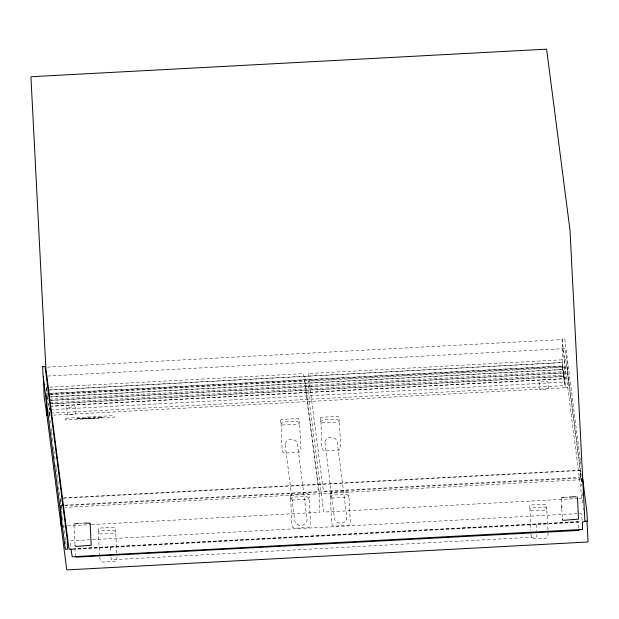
<?xml version="1.0" encoding="UTF-8"?>
<svg xmlns="http://www.w3.org/2000/svg" width="619" height="619" viewBox="0 0 619 619"><rect width="100%" height="100%" fill="white"/><g stroke="black" fill="none" stroke-linecap="round" stroke-linejoin="round"><path stroke-width="0.46" stroke-dasharray="3.1 2.32" d="M82.59 418.343L83.294 418.227M49.505 415.349L49.257 407.441M110.677 547.335L110.654 552.519M61.072 498.365L60.662 498.821L60.894 503.409M94.56 417.624L93.941 417.763L94.715 417.81M83.449 418.498L81.646 418.815A7.985 1.393 -2.9 0 0 81.956 418.715A8.689 1.517 -2.9 0 1 82.141 418.645A2.236 0.395 -2.9 0 1 82.667 418.514L82.056 418.367L84.145 418.104L84.223 418.738L83.627 418.204M47.415 367.152L562.006 339.591L564.675 358.177L565.41 378.696L51.787 406.219M47.501 376.027L562.137 348.768L562.926 369.574L50.804 396.934M49.744 387.2L303.534 373.659L317.841 483.841L318.212 491.192L317.802 491.641L61.126 505.336M47.988 390.024L562.176 362.525M49.922 390.001L562.176 362.587M48.437 393.491L562.47 365.953L563.182 370.301L563.112 375.215L50.038 402.698M50.363 393.467L562.625 366.046M49.837 394.288L564.149 366.734L564.52 367.392L565.255 387.765L53.838 415.156M50.332 394.674L304.432 381.056L305.02 381.583L319.118 491.618L319.891 512.277L91.504 524.587M48.878 396.957L562.911 369.419L563.623 373.768L563.553 378.673L49.52 406.211M49.597 399.232L562.663 371.748L562.184 362.533M49.319 400.423L563.36 372.886L564.071 377.226L564.002 382.14L50.928 409.623M51.253 400.4L563.507 372.978M49.768 403.89L563.801 376.352L564.513 380.693L564.443 385.606L50.41 413.144M51.694 403.867L563.955 376.445M83.666 418.49L82.629 418.398M86.482 418.336L84.989 418.413M95.071 417.871L93.662 418.073L95.102 418.073L95.04 417.601M63.811 497.8L579.802 470.161L580.026 471.013L580.351 479.771L65.328 507.363M63.006 498.264L579.833 470.579L580.289 470.982L581.868 483.261M60.701 505.885L63.602 505.731M64.562 505.684L580.955 478.023M79.247 523.334L82.915 523.14M564.721 497.328L568.389 497.134M63.595 526.08L66.481 525.926M67.448 525.879L90.544 524.641M578.069 498.519L323.691 512.075L309.283 401.576L308.316 381.126L567.019 367.067L581.048 474.696M579.036 498.473L582.394 498.016L582.208 492.933M72.725 548.774L580.877 521.546M72.361 549.401L580.637 522.173M88.556 417.949L90.947 418.374L87.658 418.552L89.964 418.343L87.573 417.918L90.722 417.748M47.648 397.174L47.261 396.454M49.977 415.364L49.257 408.029M61.467 507.572L60.801 498.086M536.155 524.541L536.789 530.622M48.739 406.335L46.023 383.935M580.305 460.296L564.745 338.81L562.555 338.616L562.725 348.126L582.58 503.092M580.429 461.256L581.04 466.037M581.543 478.541L581.906 481.389M583.191 507.874L583.438 509.785M562.191 349.201L562.431 348.443L565.248 348.605L567.631 367.229L568.366 387.595L565.549 387.44L563.166 368.816M582.231 520.355L581.063 513.461L70.759 540.797L70.814 547.977M578.912 528.162L577.898 521.863L74.876 548.813L75.456 555.429M530.885 534.197L531.613 537.818L532.665 538.754L545.672 538.422L547.97 536.944L548.024 530.831M92.641 418.034L91.357 418.189M86.451 418.057L86.505 418.529L84.927 418.699L87.039 418.583L86.962 417.949L84.904 418.142M99.667 557.301L100.402 560.922L102.839 562.145L115.807 561.085L116.759 560.048L116.96 556.783M46.943 396.106L47.555 400.88M47.671 401.839L48.282 406.613M48.777 410.436L49.141 413.299M49.265 414.25L49.876 419.024M50 419.984L50.611 424.758M51.098 428.58L51.47 431.443M51.586 432.395L52.197 437.169M52.321 438.128L52.932 442.902M53.42 446.717L53.791 449.587M53.915 450.539L54.526 455.313M54.65 456.273L55.261 461.047M55.749 464.861L56.112 467.732M56.236 468.684L56.847 473.458M56.971 474.417L57.706 480.143M57.83 481.102L58.441 485.876M58.565 486.828L59.904 497.336M60.399 501.15L60.763 504.021M61.157 507.108L61.521 509.94M61.645 510.892L62.372 516.556M62.488 517.499L62.976 521.283M63.455 525.059L64.546 533.563M65.034 537.338L65.397 540.17M65.513 541.122L66.125 545.842M110.902 556.999L111.343 559.769L536.828 536.975L536.952 533.973M581.465 478.526L581.86 486.209M561.309 499.185L561.603 504.795M561.789 508.532L562.315 518.815M547.977 529.879L546.755 509.538L546.322 508.207L543.884 506.984L532.263 507.611L529.965 509.089L530.684 530.398M116.767 552.984L115.838 534.932L115.111 531.311L112.673 530.088L101.052 530.707L98.754 532.185L98.452 533.547L99.527 554.454M74.001 525.291L74.961 543.985M46.874 388.817L47.114 393.591M46.44 387.811L46.773 394.233M285.166 444.481L294.605 519.805C294.729 527.721 307.728 527.009 307.032 519.14L297.538 445.015C297.46 437.826 285.901 437.362 285.166 444.481M324.944 442.353L334.384 517.67C334.508 525.585 347.507 524.873 346.81 517.004L337.316 442.887C337.239 435.699 325.679 435.234 324.944 442.353M99.071 417.693L99.543 417.276L99.543 417.755L98.297 417.987A2.422 0.426 -2.9 0 1 97.609 418.018L96.409 417.446L99.048 417.755M93.113 418.065L95.636 418.127L95.55 417.492L93.113 418.065M66.767 407.426L67.339 414.962L75.386 414.583C76.269 413.136 76.4 408.161 74.961 406.768L66.767 407.426M65.072 418.305L65.366 419.999L114.36 417.268L114.051 415.628L65.111 418.266M98.351 528.75L98.614 532.797L99.914 533.957L114.523 533.176L115.707 531.883L115.119 527.852L114.004 527.303L99.404 528.084L98.351 528.75M280.709 420.069L280.933 423.853L282.241 425.005L298.397 424.139L299.581 422.854L299.023 419.094L297.917 418.537L281.753 419.403L280.709 420.069M281.103 423.504L282.024 448.62L282.721 451.971L285.158 453.193L299.681 452.056L300.935 449.649L299.712 425.895L299.023 422.545L296.578 421.322L283.401 422.026L281.103 423.504M308.788 373.536L309.121 381.103L323.428 491.285L580.467 477.357L580.142 469.79L565.836 359.608L308.788 373.536M290.334 495.192L290.551 498.968L291.858 500.129L308.022 499.262L309.198 497.97L308.649 494.21L307.535 493.66L291.379 494.527L290.334 495.192M290.729 498.628L291.65 523.744L292.338 527.094L294.783 528.317L309.307 527.171L310.552 524.765L309.338 501.019L308.641 497.668L306.204 496.446L293.027 497.15L290.729 498.628M320.487 417.941L320.712 421.717L322.019 422.878L338.175 422.011L339.359 420.719L338.802 416.958L337.695 416.401L321.532 417.268L320.487 417.941M320.882 421.377L321.803 446.492L322.499 449.843L324.936 451.058L339.46 449.92L340.713 447.514L339.498 423.767L338.802 420.417L336.365 419.195L323.188 419.899L320.882 421.377M330.113 493.064L330.337 496.84L331.637 498.001L347.801 497.134L348.984 495.842L348.427 492.082L347.321 491.525L331.157 492.391L330.113 493.064M330.507 496.492L331.428 521.608L332.124 524.958L334.562 526.181L349.085 525.044L350.339 522.637L349.116 498.883L348.427 495.533L345.982 494.318L332.805 495.022L330.507 496.492M539.157 382.116L539.729 389.653L547.776 389.281C548.658 387.827 548.79 382.859 547.351 381.466L539.157 382.116M529.57 505.653L529.825 509.7L531.133 510.861L545.734 510.071L546.917 508.787L546.329 504.756L545.215 504.199L530.615 504.98L529.57 505.653M77.089 418.754L80.996 418.591L77.089 418.754M77.623 418.738L80.455 418.622L77.708 418.668M100.263 417.663L102.29 417.717L100.727 417.709L102.259 417.291L101.833 417.175L100.34 417.624"/><path stroke-width="0.93" d="M46.208 394.968L46.982 415.628L61.08 525.663L61.668 526.189M60.43 505.978L61.204 526.637L66.682 569.364L67.27 569.89L587.516 542.02L588.05 541.439L587.013 521.268M74.04 523.984L78.334 523.38M561.348 497.877L563.808 497.374M43.423 376.251L44.158 396.617L46.866 415.535M83.836 523.086L89.995 523.125M569.31 497.08L575.724 496.74M72.361 549.401L69.011 549.154L45.876 368.584L30.95 77.151L31.36 76.702L546.616 49.156L569.983 230.09L584.909 521.515L582.572 522.072M577.016 496.771L577.527 498.21L578.502 519.148L563.205 520.331L562.539 519.999L562.315 518.815M584.909 521.268L587.392 521.136L586.92 511.952L582.146 474.641M75.68 557.162L578.935 530.429L579.136 529.903M90.119 523.488L91.194 545.254L75.897 546.438L75.232 546.105L75.007 544.921M70.937 548.921L72.23 556.752L582.533 529.415L582.479 522.235M561.65 505.731L561.743 507.595M42.665 366.626L43.098 375.957L65.281 549.107L67.471 549.293L67.293 539.791L45.117 366.641L42.665 366.626"/></g></svg>
